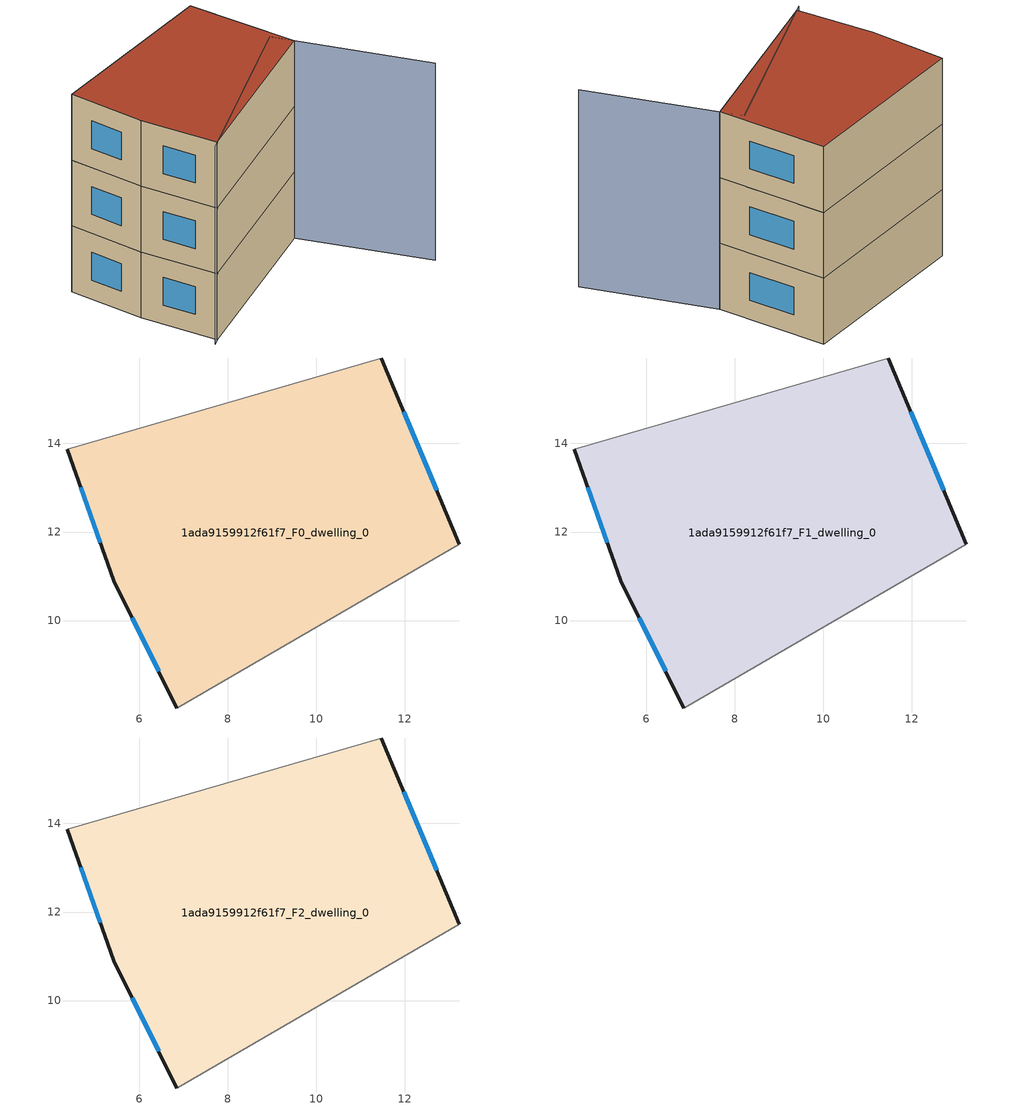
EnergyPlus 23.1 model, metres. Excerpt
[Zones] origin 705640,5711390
1ada9159912f61f7_F0_dwelling_0
 floor ground (EU_floor_Construction): 11.47,15.93 13.22,11.73 6.85,8.03 5.43,10.9 4.37,13.87 z0
 wall outside (EU_wall_Construction): 4.37,13.87 5.43,10.9 6.85,8.03 / 13.22,11.73 11.47,15.93 z0:3
 wall adiabatic (EU_wall_Construction): 11.47,15.93 4.37,13.87 / 6.85,8.03 13.22,11.73 z0:3
 window (EU_Window_Construction): 4.68,13.01 5.12,11.76 / 12.72,12.94 11.98,14.72 / 5.84,10.07 6.44,8.86 z0.87:2.13
1ada9159912f61f7_F1_dwelling_0
 floor to 1ada9159912f61f7_F0_dwelling_0 (EU_floor_Construction): 11.47,15.93 13.22,11.73 6.85,8.03 5.43,10.9 4.37,13.87 z3
 wall outside (EU_wall_Construction): 4.37,13.87 5.43,10.9 6.85,8.03 / 13.22,11.73 11.47,15.93 z3:6
 wall adiabatic (EU_wall_Construction): 11.47,15.93 4.37,13.87 / 6.85,8.03 13.22,11.73 z3:6
 window (EU_Window_Construction): 4.68,13.01 5.12,11.76 / 12.72,12.94 11.98,14.72 / 5.84,10.07 6.44,8.86 z3.87:5.13
1ada9159912f61f7_F2_dwelling_0
 floor to 1ada9159912f61f7_F1_dwelling_0 (EU_floor_Construction): 11.47,15.93 13.22,11.73 6.85,8.03 5.43,10.9 4.37,13.87 z6
 wall outside (EU_wall_Construction): 4.37,13.87 5.43,10.9 6.85,8.03 / 13.22,11.73 11.47,15.93 z6:9
 wall adiabatic (EU_wall_Construction): 11.47,15.93 4.37,13.87 / 6.85,8.03 13.22,11.73 z6:9
 window (EU_Window_Construction): 4.68,13.01 5.12,11.76 / 12.72,12.94 11.98,14.72 / 5.84,10.07 6.44,8.86 z6.87:8.13
 roof outside (EU_roof_Construction): 13.22,11.73 11.47,15.93 4.37,13.87 5.43,10.9 6.85,8.03 z9
shading: 6.61,7.84 12.63,12.49 / 12.63,12.49 16.59,7.36 z0:9
[Building]
EU S2 Campaign: North Axis=0; Terrain=City; Solar Distribution=FullExterior
[Site:Location]
London: Latitude=51.5; Longitude=-0.5; Time Zone=0; Elevation=25
[SizingPeriod:WeatherFileDays]
AnnualSizingPeriod: Begin Month=1; Begin Day of Month=1; End Month=12; End Day of Month=31; Day of Week for Start Day=Monday; Use Weather File Daylight Saving Period=No; Use Weather File Rain and Snow Indicators=No
[MATERIAL]
EU_InternalMass_Material: Roughness=MediumRough; Thickness=0.1; Conductivity=1; Density=1800; Specific Heat=900; Thermal Absorptance=0.9; Solar Absorptance=0.7; Visible Absorptance=0.7
[MATERIAL:NOMASS] Roughness=MediumRough; Thermal Absorptance=0.9; Solar Absorptance=0.7; Visible Absorptance=0.7
Name | Thermal Resistance
EU_wall_NoMass | 0.724719
EU_roof_NoMass | 2.98947
EU_floor_NoMass | 2.39157
[WINDOWMATERIAL:SIMPLEGLAZINGSYSTEM]
EU_Window_SimpleGlazing: UFactor=2.63425; Solar Heat Gain Coefficient=0.76; Visible Transmittance=0.76
[CONSTRUCTION]
EU_wall_Construction: EU_wall_NoMass
EU_roof_Construction: EU_roof_NoMass
EU_floor_Construction: EU_floor_NoMass
EU_Window_Construction: EU_Window_SimpleGlazing
EU_InternalMass_Construction: EU_InternalMass_Material
[ZONE] Type=1; Multiplier=1; Ceiling Height=autocalculate; Volume=121.624; Floor Area=autocalculate; Part of Total Floor Area=Yes
1ada9159912f61f7_F0_dwelling_0; 1ada9159912f61f7_F1_dwelling_0; 1ada9159912f61f7_F2_dwelling_0
[INTERNALMASS] Construction=EU_InternalMass_Construction; Surface Area=40.5414
Name | Zone or ZoneList
1ada9159912f61f7_F0_dwelling_0_EU_InternalMass | 1ada9159912f61f7_F0_dwelling_0
1ada9159912f61f7_F1_dwelling_0_EU_InternalMass | 1ada9159912f61f7_F1_dwelling_0
1ada9159912f61f7_F2_dwelling_0_EU_InternalMass | 1ada9159912f61f7_F2_dwelling_0
[OTHEREQUIPMENT] Fuel Type=Electricity; Design Level Calculation Method=Watts/Area; Power per Zone Floor Area=1; Fraction Latent=0; Fraction Radiant=0; Fraction Lost=0; Carbon Dioxide Generation Rate=0; EndUse Subcategory=EU_Step8_InternalGains
Name | Zone or ZoneList or Space or SpaceList | Schedule
EU_Step8_InternalGain_1ada9159912f61f7_F0_dwelling_0_f000 | 1ada9159912f61f7_F0_dwelling_0 | EU_Step8_GainSchedule_1ada9159912f61f7_F0_dwelling_0_f000
EU_Step8_InternalGain_1ada9159912f61f7_F1_dwelling_0_f000 | 1ada9159912f61f7_F1_dwelling_0 | EU_Step8_GainSchedule_1ada9159912f61f7_F1_dwelling_0_f000
EU_Step8_InternalGain_1ada9159912f61f7_F2_dwelling_0_f000 | 1ada9159912f61f7_F2_dwelling_0 | EU_Step8_GainSchedule_1ada9159912f61f7_F2_dwelling_0_f000
[ZONEVENTILATION:DESIGNFLOWRATE] Schedule=EU_AlwaysOn; Design Flow Rate Calculation Method=AirChanges/Hour; Air Changes per Hour=0.418135; Ventilation Type=Natural; Fan Pressure Rise=0; Fan Total Efficiency=1; Constant Term Coefficient=1; Temperature Term Coefficient=0; Velocity Term Coefficient=0; Velocity Squared Term Coefficient=0; Minimum Indoor Temperature=-100; Maximum Indoor Temperature=100; Delta Temperature=-100; Minimum Outdoor Temperature=-100; Maximum Outdoor Temperature=100; Maximum Wind Speed=40
Name | Zone or ZoneList or Space or SpaceList
EU_ConstantAir_1ada9159912f61f7_F0_dwelling_0 | 1ada9159912f61f7_F0_dwelling_0
EU_ConstantAir_1ada9159912f61f7_F1_dwelling_0 | 1ada9159912f61f7_F1_dwelling_0
EU_ConstantAir_1ada9159912f61f7_F2_dwelling_0 | 1ada9159912f61f7_F2_dwelling_0
[HVACTEMPLATE:THERMOSTAT] Constant Heating Setpoint=20; Constant Cooling Setpoint=50
EU_HeatOnly_1ada9159912f61f7_F0_dwelling_0; EU_HeatOnly_1ada9159912f61f7_F1_dwelling_0; EU_HeatOnly_1ada9159912f61f7_F2_dwelling_0
[HVACTEMPLATE:ZONE:IDEALLOADSAIRSYSTEM] System Availability Schedule=EU_AlwaysOn; Maximum Heating Supply Air Temperature=50; Minimum Cooling Supply Air Temperature=13; Maximum Heating Supply Air Humidity Ratio=0.0156; Minimum Cooling Supply Air Humidity Ratio=0.0077; Heating Limit=NoLimit; Cooling Limit=NoLimit; Heating Availability Schedule=EU_AlwaysOn; Cooling Availability Schedule=EU_CoolingOff; Dehumidification Control Type=ConstantSensibleHeatRatio; Cooling Sensible Heat Ratio=0.7; Dehumidification Setpoint=60; Humidification Control Type=None; Humidification Setpoint=30; Outdoor Air Method=None; Outdoor Air Flow Rate per Person=0.00944; Outdoor Air Flow Rate per Zone Floor Area=0; Outdoor Air Flow Rate per Zone=0; Demand Controlled Ventilation Type=None; Outdoor Air Economizer Type=NoEconomizer; Heat Recovery Type=None; Sensible Heat Recovery Effectiveness=0.7; Latent Heat Recovery Effectiveness=0.65
Name | Template Thermostat
1ada9159912f61f7_F0_dwelling_0 | EU_HeatOnly_1ada9159912f61f7_F0_dwelling_0
1ada9159912f61f7_F1_dwelling_0 | EU_HeatOnly_1ada9159912f61f7_F1_dwelling_0
1ada9159912f61f7_F2_dwelling_0 | EU_HeatOnly_1ada9159912f61f7_F2_dwelling_0
[SIZING:ZONE] Zone Cooling Design Supply Air Temperature Input Method=SupplyAirTemperature; Zone Cooling Design Supply Air Temperature=13; Zone Heating Design Supply Air Temperature Input Method=SupplyAirTemperature; Zone Heating Design Supply Air Temperature=50; Zone Cooling Design Supply Air Humidity Ratio=0.008; Zone Heating Design Supply Air Humidity Ratio=0.008; Cooling Design Air Flow Method=DesignDay; Cooling Design Air Flow Rate=0; Cooling Minimum Air Flow per Zone Floor Area=0.000762; Cooling Minimum Air Flow=0; Cooling Minimum Air Flow Fraction=0.2; Heating Design Air Flow Method=DesignDay; Heating Design Air Flow Rate=0; Heating Maximum Air Flow per Zone Floor Area=0.002032; Heating Maximum Air Flow=0.141576; Heating Maximum Air Flow Fraction=0.3; Account for Dedicated Outdoor Air System=No; Dedicated Outdoor Air System Control Strategy=NeutralSupplyAir; Dedicated Outdoor Air Low Setpoint Temperature for Design=autosize; Dedicated Outdoor Air High Setpoint Temperature for Design=autosize; Zone Load Sizing Method=Sensible Load Only No Latent Load; Zone Latent Cooling Design Supply Air Humidity Ratio Input Method=HumidityRatioDifference; Zone Cooling Design Supply Air Humidity Ratio Difference=0.005; Zone Latent Heating Design Supply Air Humidity Ratio Input Method=HumidityRatioDifference; Zone Humidification Design Supply Air Humidity Ratio Difference=0.005
1ada9159912f61f7_F0_dwelling_0; 1ada9159912f61f7_F1_dwelling_0; 1ada9159912f61f7_F2_dwelling_0
[SCHEDULE:CONSTANT]
Name | Hourly Value
EU_AlwaysOn | 1
EU_CoolingOff | 0
[SCHEDULE:FILE] Column Number=1; Rows to Skip at Top=0; Number of Hours of Data=8760; Column Separator=Comma; Interpolate to Timestep=No; Minutes per Item=60; Adjust Schedule for Daylight Savings=Yes
Name | File
EU_Step8_GainSchedule_1ada9159912f61f7_F0_dwelling_0_f000 | ../../schedules/1ada9159912f61f7/1ada9159912f61f7_F0_dwelling_0_f000_gain.csv
EU_Step8_GainSchedule_1ada9159912f61f7_F1_dwelling_0_f000 | ../../schedules/1ada9159912f61f7/1ada9159912f61f7_F1_dwelling_0_f000_gain.csv
EU_Step8_GainSchedule_1ada9159912f61f7_F2_dwelling_0_f000 | ../../schedules/1ada9159912f61f7/1ada9159912f61f7_F2_dwelling_0_f000_gain.csv
